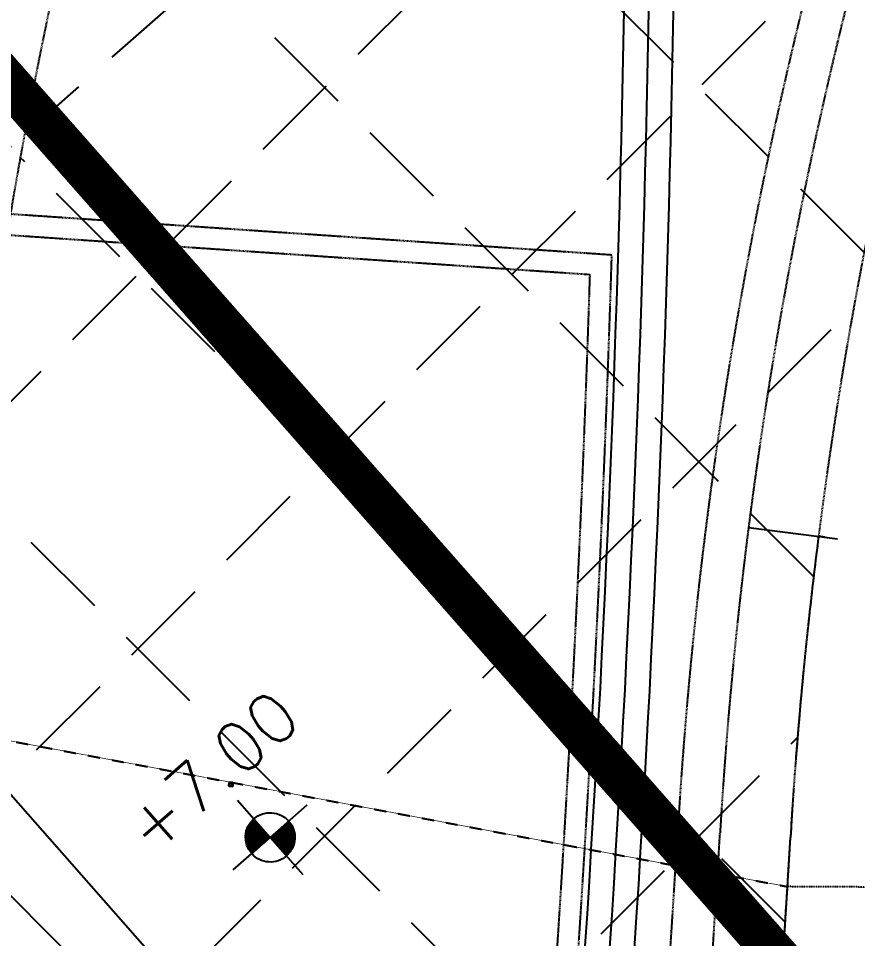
# Model space of a CAD drawing. Header units: millimetres. Extents: x 832728086 to 834530684, y 817551485 to 818349469.
# Drawn here: x 834277324 to 834283269, y 817960509 to 817967031 of the extents above; entities that cross this region are included whole.
import ezdxf

# ---------------------------------------------------------------- set-up
doc = ezdxf.new("R2010")
doc.units = ezdxf.units.MM
doc.header["$LTSCALE"] = 100
for name, pattern in [('Grid Line', [22.225, 12.7, -3.175, 3.175, -3.175]), ('Hidden', [9.525, 6.35, -3.175]), ('Phasing$0$DASHED', [19.05, 12.7, -6.35])]:
    doc.linetypes.add(name, pattern=pattern)
for name, color, linetype in [('+C-160', 160, 'Hidden'), ('000-Tactile-l', 8, 'Continuous'), ('DLN020__', 6, 'Continuous'), ('DLN030_1', 1, 'Continuous'), ('LEVEL', 7, 'Continuous'), ('Phasing$0$Interface Line', 210, 'Continuous')]:
    doc.layers.add(name, color=color, linetype=linetype)
doc.styles.add('romans', font='romans.shx')
doc.styles.add('Swis721tBT', font='swissl.ttf')
doc.dimstyles.new('INTDIM', dxfattribs={"dimtxt": 200, "dimasz": 125, "dimexe": 100, "dimexo": 150, "dimgap": 80, "dimtad": 1, "dimdec": 0, "dimzin": 9, "dimdsep": 46, "dimtxsty": 'Swis721tBT', "dimblk": 'OPEN30', "dimcen": -125, "dimclrd": 256, "dimclre": 256, "dimclrt": 2, "dimaunit": 1, "dimadec": 1, "dimazin": 0, "dimtfac": 0.444444, "dimtdec": 0, "dimtix": 1, "dimtmove": 2, "dimatfit": 3, "dimldrblk": 'OPEN30', "dimfxl": 0, "dimtolj": 1, "dimlwd": -1, "dimlwe": -1, "dimarcsym": 0})

# ---------------------------------------------------------------- blocks, each defined once
blk = doc.blocks.new('_Open30')
at = {"color": 0, "linetype": 'ByBlock', "lineweight": -2}
for p, q in [((-1, 0.268), (0, 0)), ((0, 0), (-1, -0.268)), ((0, 0), (-1, 0))]:
    blk.add_line(p, q, dxfattribs=at)
blk = doc.blocks.new('*D28')
at = {"layer": 'Defpoints', "color": 0}
for p in [(834269376.5, 817985820.3), (834268234.8, 817984815.4), (834325664.7, 817921861.8)]:
    blk.add_point(p, dxfattribs=at)
at = {"layer": 'DLN030_1', "linetype": 'Continuous'}
for p, q in [((834269263.9, 817985721.2), (834268159.7, 817984749.3)), ((834324390.8, 817921007.1), (834268366.9, 817984665.3)), ((834325552.1, 817921762.7), (834324447.9, 817920790.9))]:
    blk.add_line(p, q, dxfattribs=at)
at = {"layer": 'DLN030_1', "xscale": 200, "yscale": 200, "zscale": 200}
for p, rotation in [((834268234.8, 817984815.4), 131.3501965874743), ((834324523, 817920857), 311.3501965874743)]:
    blk.add_blockref('_Open30', p, dxfattribs=dict(at, rotation=rotation))
at = {"layer": 'DLN030_1', "color": 2, "insert": (834295470.9, 817953435.6), "char_height": 400, "attachment_point": 5, "rotation": 311.3502, "style": 'Swis721tBT'}
blk.add_mtext('\\A1;85200', dxfattribs=at)
blk = doc.blocks.new('*D36')
at = {"layer": 'Defpoints', "color": 0}
for p in [(834282952.4, 817971125.7), (834282952.4, 817971125.7), (834289026.2, 817965547.8)]:
    blk.add_point(p, dxfattribs=at)
at = {"layer": 'DLN030_1', "linetype": 'Continuous'}
for p, q in [((834283065, 817971224.8), (834283027.5, 817971191.8)), ((834288237.7, 817965120.3), (834283084.6, 817970975.6)), ((834288913.6, 817965448.7), (834288294.8, 817964904.1))]:
    blk.add_line(p, q, dxfattribs=at)
at = {"layer": 'DLN030_1', "xscale": 200, "yscale": 200, "zscale": 200}
for p, rotation in [((834282952.4, 817971125.7), 131.3501965874743), ((834288369.8, 817964970.1), 311.3501965874743)]:
    blk.add_blockref('_Open30', p, dxfattribs=dict(at, rotation=rotation))
at = {"layer": 'DLN030_1', "color": 2, "insert": (834285130.2, 817969083.5), "char_height": 400, "attachment_point": 5, "rotation": 311.3502, "style": 'Swis721tBT'}
blk.add_mtext('\\A1;8200', dxfattribs=at)
blk = doc.blocks.new('*X5')
at = {"color": 0}
for p, q in [((45955.9, 42700), (46155.8, 42700)), ((45956.1, 42693.8), (46155.8, 42693.8)), ((45956.6, 42687.5), (46155.8, 42687.5)), ((45957.2, 42681.2), (46155.8, 42681.2)), ((45958.1, 42675), (46155.8, 42675)), ((45959.1, 42668.8), (46155.8, 42668.8)), ((45960.4, 42662.5), (46155.8, 42662.5)), ((45961.8, 42656.2), (46155.8, 42656.2)), ((45963.5, 42650), (46155.8, 42650)), ((45965.4, 42643.8), (46155.8, 42643.8)), ((45967.6, 42637.5), (46155.8, 42637.5)), ((45969.9, 42631.2), (46155.8, 42631.2)), ((45972.5, 42625), (46155.8, 42625)), ((45975.4, 42618.8), (46155.8, 42618.8)), ((45978.5, 42612.5), (46155.8, 42612.5)), ((45981.9, 42606.2), (46155.8, 42606.2)), ((45985.6, 42600), (46155.8, 42600)), ((45989.6, 42593.8), (46155.8, 42593.8)), ((45994, 42587.5), (46155.8, 42587.5)), ((45998.7, 42581.2), (46155.8, 42581.2)), ((46003.8, 42575), (46155.8, 42575)), ((46009.4, 42568.8), (46155.8, 42568.8)), ((46015.5, 42562.5), (46155.8, 42562.5)), ((46022.1, 42556.2), (46155.8, 42556.2)), ((46029.4, 42550), (46155.8, 42550)), ((46037.5, 42543.8), (46155.8, 42543.8)), ((46046.5, 42537.5), (46155.8, 42537.5)), ((46056.7, 42531.2), (46155.8, 42531.2)), ((46068.6, 42525), (46155.8, 42525)), ((46082.9, 42518.8), (46155.8, 42518.8)), ((46101.5, 42512.5), (46155.8, 42512.5)), ((46133.4, 42506.2), (46155.8, 42506.2))]:
    blk.add_line(p, q, dxfattribs=at)
blk = doc.blocks.new('*X4')
at = {"color": 0}
for p, q in [((46155.8, 42900), (46200.2, 42900)), ((46155.8, 42893.8), (46221.9, 42893.8)), ((46155.8, 42887.5), (46237.6, 42887.5)), ((46155.8, 42881.2), (46250.3, 42881.2)), ((46155.8, 42875), (46261.2, 42875)), ((46155.8, 42868.8), (46270.6, 42868.8)), ((46155.8, 42862.5), (46279.1, 42862.5)), ((46155.8, 42856.2), (46286.7, 42856.2)), ((46155.8, 42850), (46293.6, 42850)), ((46155.8, 42843.8), (46299.8, 42843.8)), ((46155.8, 42837.5), (46305.6, 42837.5)), ((46155.8, 42831.2), (46310.9, 42831.2)), ((46155.8, 42825), (46315.8, 42825)), ((46155.8, 42818.8), (46320.3, 42818.8)), ((46155.8, 42812.5), (46324.5, 42812.5)), ((46155.8, 42806.2), (46328.3, 42806.2)), ((46155.8, 42800), (46331.8, 42800)), ((46155.8, 42793.8), (46335, 42793.8)), ((46155.8, 42787.5), (46338, 42787.5)), ((46155.8, 42781.2), (46340.7, 42781.2)), ((46155.8, 42775), (46343.2, 42775)), ((46155.8, 42768.8), (46345.4, 42768.8)), ((46155.8, 42762.5), (46347.4, 42762.5)), ((46155.8, 42756.2), (46349.1, 42756.2)), ((46155.8, 42750), (46350.7, 42750)), ((46155.8, 42743.8), (46352, 42743.8)), ((46155.8, 42737.5), (46353.2, 42737.5)), ((46155.8, 42731.2), (46354.1, 42731.2)), ((46155.8, 42725), (46354.8, 42725)), ((46155.8, 42718.8), (46355.3, 42718.8)), ((46155.8, 42712.5), (46355.7, 42712.5)), ((46155.8, 42706.2), (46355.8, 42706.2))]:
    blk.add_line(p, q, dxfattribs=at)
blk = doc.blocks.new('ELFIN')
at = {"layer": 'LEVEL'}
for p, q in [((0, 0.5), (0, 0)), ((0, 0), (-0.5, 0)), ((0, 0), (0, -0.5)), ((0.5, 0), (0, 0))]:
    blk.add_line(p, q, dxfattribs=at)
for start, end in [(90, 180), (0, 90), (180, 270), (270, 0)]:
    blk.add_arc((0, 0), 0.25, start, end, dxfattribs=at)
at = {"layer": 'LEVEL', "xscale": 0.00125, "yscale": 0.00125, "zscale": 0.00125}
for name in ['*X4', '*X5']:
    blk.add_blockref(name, (-57.6948, -53.3812), dxfattribs=at)
at = {"layer": 'LEVEL', "style": 'romans'}
blk.add_attdef('ELFIN', (0.2542, 0.3469), '', height=0.5, dxfattribs=at)
blk = doc.blocks.new('tactile')
at = {"layer": '000-Tactile-l', "ltscale": 5e-05}
for radius in [143.3194, 142.9694, 143.1444]:
    blk.add_arc((834138.7264, 817969.7542), radius, 350.697597, 2.434868, dxfattribs=at)
blk = doc.blocks.new('A$C062A3D83')
at = {"layer": '+C-160', "ltscale": 3}
blk.add_line((-37449, -53520.9), (-62547.4, -25002.5), dxfattribs=at)
at = {"layer": '+C-160'}
for p, q in [((-46297.1, -41177.3), (-37617.3, -32497.5)), ((-40018.3, -39889.1), (-44964.7, -34942.7)), ((-46553.9, -44085.7), (-39253.6, -36785.4)), ((-40375.6, -42183.5), (-45533.5, -37025.6)), ((-40576.5, -44634.2), (-45996.1, -39214.7)), ((-46761.4, -46944.8), (-40090.3, -40273.8)), ((-40754.7, -47107.7), (-46339.3, -41523.1)), ((-40836.7, -41836.4), (-39348.7, -42026.2)), ((-39348.7, -42026.2), (-40340.7, -41899.7)), ((-47269.5, -50104.6), (-40489.8, -43324.9)), ((-40987.1, -49526.9), (-46546.6, -43967.4))]:
    blk.add_line(p, q, dxfattribs=at)
at = {"layer": '+C-160', "ltscale": 0.01}
for p, q in [((-41805.4, -39906.3), (-46882.8, -39560.8)), ((-41959.8, -40046.1), (-46893, -39710.5))]:
    blk.add_line(p, q, dxfattribs=at)
at = {"layer": '+C-160', "ltscale": 5e-05}
blk.add_line((-47788.6, -43026.9), (-40560.8, -44382.6), dxfattribs=at)
at = {"layer": '+C-160', "ltscale": 0.01}
for centre, radius, start, end in [((-8912.4, -45907.5), 37682.8, 80.04071, 176.61186), ((-8912.4, -45907.5), 32482.8, 80.04071, 176.61187), ((-8912.4, -45907.5), 32182.8, 80.04071, 176.61187), ((-8912.4, -45907.5), 32182.8, 80.04071, 176.61187), ((-8912.4, -45907.5), 31682.8, 80.04071, 176.61186), ((-8912.4, -45907.5), 31682.8, 80.04071, 176.61187), ((-8912.4, -45907.5), 38982.8, 137.01475, 170.06376), ((-8912.4, -45907.5), 38482.8, 137.01475, 170.73313), ((-184606.9, -35505.8), 142869.4, 348.971122, 358.234971), ((-184606.9, -35505.8), 142719.4, 348.971122, 358.176954), ((-184606.9, -35505.8), 143519.4, 350.617394, 356.61187), ((-184606.9, -35505.8), 143819.4, 350.617394, 356.61187), ((-184606.9, -35505.8), 143819.4, 350.617394, 356.61187), ((-184606.9, -35505.8), 144319.4, 350.617394, 356.611864), ((-184606.9, -35505.8), 144319.4, 354.711418, 356.61187)]:
    blk.add_arc(centre, radius, start, end, dxfattribs=at)
at = {"layer": '+C-160', "ltscale": 5e-05}
blk.add_arc((-40962.2, -178102), 133720, 87.720711, 89.828009, dxfattribs=at)
at = {"layer": '+C-160'}
for centre, major_axis, start_param, end_param in [((-9263.8, -45854.4), (-3640.9, 38455.8), 1.123581, 1.302765), ((-8912.4, -45907.5), (3178.4, 31523), 1.544448, 1.612151), ((-184607, -35505.8), (-144039.1, 8990), 3.139014, 3.144791)]:
    blk.add_ellipse(centre, major_axis=major_axis, ratio=1, start_param=start_param, end_param=end_param, dxfattribs=at)

msp = doc.modelspace()

# ---------------------------------------------------------------- linework, layer by layer
at = {"layer": 'DLN020__', "linetype": 'Grid Line'}
msp.add_line((834344007.6272, 818024858.8872), (834274669.6967, 817963836.3146), dxfattribs=at)
at = {"layer": 'Phasing$0$Interface Line', "linetype": 'Phasing$0$DASHED', "const_width": 300}
msp.add_lwpolyline([(834396618.6862, 817844624.6933), (834355094.9347, 817883248.2159), (834330727.6514, 817905913.5649), (834285903.9617, 817932611.5768, -0.097044956), (834283193.3836, 817935040.7698), (834288404.7088, 817952664.5226), (834289323.8066, 817952861.5085), (834263278.8209, 817982455.5642)], format="xyb", dxfattribs=at)

# ---------------------------------------------------------------- block references
at = {"layer": '+C-160', "ltscale": 5}
msp.add_blockref('A$C062A3D83', (834323333.3128, 818005260.0327), dxfattribs=at)
at = {"layer": '000-Tactile-l', "xscale": 1000, "yscale": 1000, "zscale": 1000}
msp.add_blockref('tactile', (-56.4905, -49.2817, -0.0703), dxfattribs=at)
at = {"layer": 'LEVEL'}
ref = msp.add_blockref('ELFIN', (834279107.7494, 817961226.9487), dxfattribs=dict(at, xscale=-700.0000000000001, yscale=700.0000000000001, zscale=700.0000000000001, rotation=41.35019554188914))
ref.add_attrib('ELFIN', '+7.00', (834278265.8568, 817961084.8086), dxfattribs={"height": 350, "rotation": 41.35019207, "style": 'romans'})

# ---------------------------------------------------------------- dimensions: what is measured, and where the dimension line sits
at = {"layer": 'DLN030_1'}
for base, p1, p2, picture, middle in [((834268234.7779, 817984815.415), (834325664.7353, 817921861.8346), (834269376.5388, 817985820.2502), '*D28', (834295470.9447, 817953435.6146)), ((834282952.43, 817971125.7404), (834289026.1985, 817965547.764), (834282952.43, 817971125.7404), '*D36', (834285130.1875, 817969083.4718))]:
    dim = msp.add_linear_dim(base=base, p1=p1, p2=p2, angle=131.35019659, dimstyle='INTDIM', override={"dimtxt": 400, "dimasz": 200, "dimarcsym": 2}, dxfattribs=at)
    dim.commit()
    dim.dimension.update_dxf_attribs({"geometry": picture, "text_midpoint": middle, "dimtype": 160})

doc.saveas('drawing.dxf')
